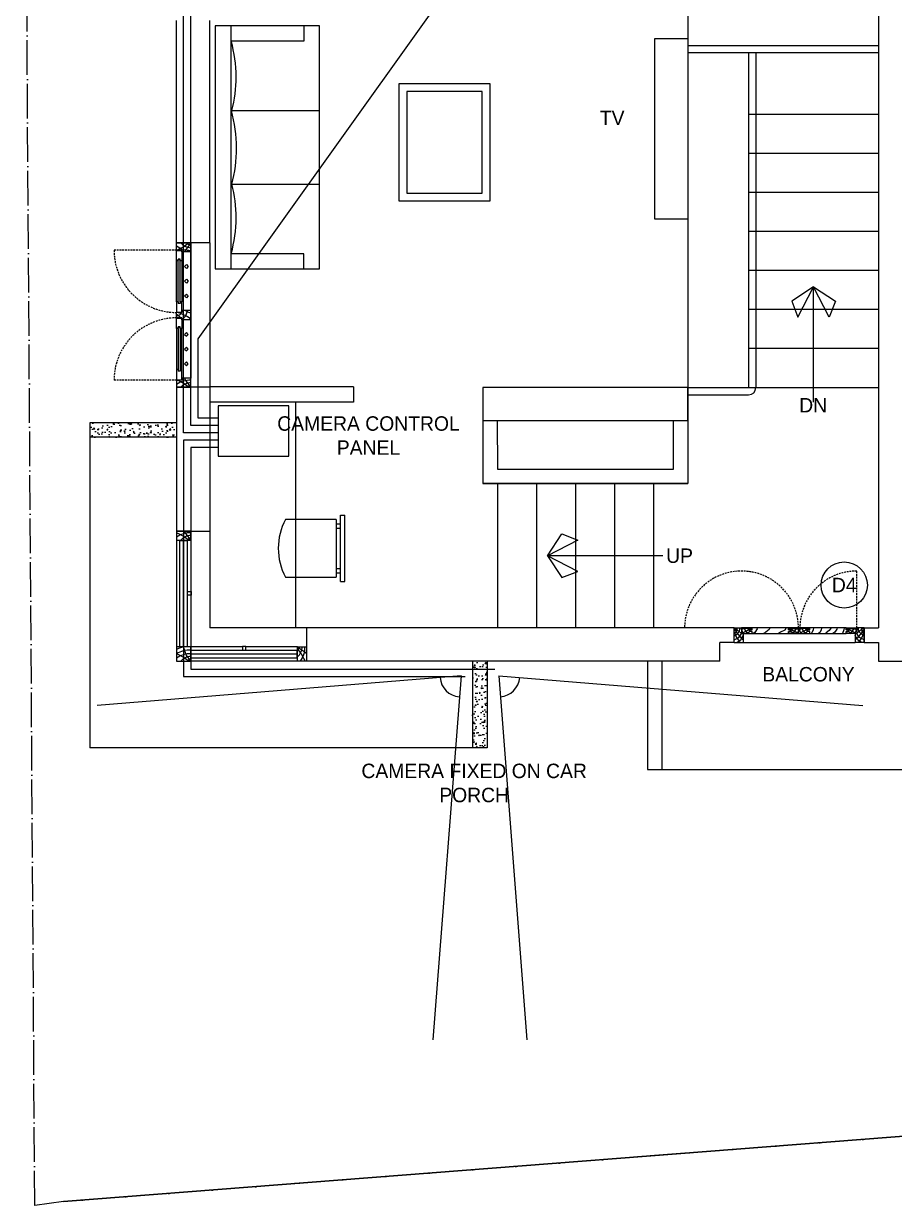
# Model space of a CAD drawing. Header units: metres. Extents: x -16 to 65907, y -5261 to 15511.
# Drawn here: x 10289 to 10892, y -2933 to -2115 of the extents above; entities that cross this region are included whole.
import ezdxf

# ---------------------------------------------------------------- set-up
doc = ezdxf.new("R2010")
doc.units = ezdxf.units.M
doc.linetypes.add('ACAD_ISO04W100', pattern=[30, 24, -3, 0, -3])
doc.linetypes.add('DASHED', pattern=[19.05, 12.7, -6.35])
doc.layers.get('0').update_dxf_attribs({"color": 6})
for name, color, linetype in [('BC-BOUNDARY', 3, 'ACAD_ISO04W100'), ('BC-GREYCOLOR', 8, 'Continuous'), ('BC-HATCH', 8, 'Continuous'), ('BC-JOINERY', 93, 'Continuous'), ('BC-WHITECOLOR', 7, 'Continuous')]:
    doc.layers.add(name, color=color, linetype=linetype)
doc.styles.add('BC-1IN50-1', font='FreeSans.ttf', dxfattribs={"height": 10})
pattern_1 = [(50, (-9187.1976, 111.975), (9.1092334, -0.7969543), [0.9525, -10.4775]), (355, (-9187.198, 111.975), (-1.7621413, 9.552832), [0.762, -8.382]), (100.451, (-9186.4385, 111.909), (7.347125, 8.7558344), [0.8095, -8.9045]), (46.1842, (-9187.198, 114.515), (13.553952, -2.1021164), [1.42875, -15.71625]), (96.6356, (-9186.068, 114.34), (11.870212, 12.371278), [1.21425, -13.35675]), (351.184, (-9187.198, 114.515), (11.87023, 12.371256), [1.143, -12.573]), (21, (-9185.9276, 113.88), (7.580744, -5.113276), [0.9525, -10.4775]), (326, (-9185.928, 113.88), (3.0901014, 9.2093983), [0.762, -8.382]), (71.4514, (-9185.296, 113.454), (10.6708245, 4.096143), [0.8095, -8.9045]), (37.5, (-9187.1976, 111.9752), (0.15443016, 4.22775194), [0, -8.2804, 0, -8.509, 0, -8.41375]), (7.5, (-9187.1976, 111.975), (3.3409831, 5.0090287), [0, -4.8514, 0, -8.0899, 0, -3.20675]), (327.5, (-9190.0297, 111.9752), (6.77952976, -0.2864372), [0, -3.175, 0, -9.906, 0, -13.1445]), (317.5, (-9191.2997, 111.975), (7.406459, 1.2713246), [0, -4.1275, 0, -6.5786, 0, -9.3345])]

# ---------------------------------------------------------------- blocks, each defined once
blk = doc.blocks.new('BC-JN-FRAME-SIDE')
at = {"layer": 'BC-HATCH'}
for points in [[(0, -3.87), (-1.06, -2.29), (-2.66, -0.06), (-4.24, 2.97), (-5, 4.54)], [(-0.01, -5), (-1.62, -3.74), (-4.39, -1.84), (-5.78, -0.75), (-6.25, -0.66)]]:
    blk.add_lwpolyline(points, dxfattribs=at)
for centre, radius, start, end in [((10.75, -4.4), 15.93, 143.84471, 182.16368), ((5.98, -5.2), 9.31, 129.91119, 178.74686), ((2.65, -5.73), 4.3, 128.02701, 170.18517)]:
    blk.add_arc(centre, radius, start, end, dxfattribs=at)
at = {"layer": 'BC-JOINERY'}
for p, q in [((-6.25, -5), (-6.25, 1.25)), ((-6.25, 1.25), (-5, 1.25)), ((-5, 1.25), (-5, 5)), ((-5, 5), (0, 5)), ((0, 5), (0, -5)), ((0, -5), (-6.25, -5))]:
    blk.add_line(p, q, dxfattribs=at)
blk = doc.blocks.new('BC-JN-FRAME-CENTER')
at = {"layer": 'BC-GREYCOLOR'}
for points, knots in [([(-1.88, 8.78), (-1.38, 7.46), (-0.18, 4.45), (1.37, 1.6), (2.28, 0)], [2.093684, 2.093684, 2.093684, 2.093684, 6.327699, 11.827223, 11.827223, 11.827223, 11.827223]), ([(0.58, 10), (0.43, 9.17), (-0.01, 7.68), (-1.2, 6.81), (-1.88, 6.48)], [1.300718, 1.300718, 1.300718, 1.300718, 3.723135, 5.971251, 5.971251, 5.971251, 5.971251]), ([(-0.79, 10), (-0.2, 9.31), (0.68, 8.3), (1.59, 7.33), (1.87, 7.03)], [1.597578, 1.597578, 1.597578, 1.597578, 4.333948, 5.589722, 5.589722, 5.589722, 5.589722]), ([(2.81, 6.25), (2.57, 5.76), (1.32, 3.73), (-1.1, 2.85), (-3.13, 2.31)], [3.454414, 3.454414, 3.454414, 3.454414, 5.128883, 10.935535, 10.935535, 10.935535, 10.935535]), ([(-3.13, 3.89), (-2.83, 3.16), (-2.19, 1.87), (-1.62, 0.57), (-1.38, 0)], [6.415351, 6.415351, 6.415351, 6.415351, 8.781453, 10.647667, 10.647667, 10.647667, 10.647667])]:
    blk.add_open_spline(points, degree=3, knots=knots, dxfattribs=at)
for points in [[(-2.39, 6.25), (-2.63, 6.15), (-2.87, 6.06), (-3.13, 5.97)], [(1.93, 0), (2.37, 0.39), (2.77, 0.84), (3.12, 1.32)], [(2.63, 6.25), (2.79, 6.08), (2.96, 5.92), (3.12, 5.75)]]:
    blk.add_open_spline(points, degree=3, dxfattribs=at)
at = {"layer": 'BC-JOINERY'}
for p, q in [((-1.88, 6.25), (-1.88, 10)), ((1.87, 10), (-1.88, 10)), ((1.87, 6.25), (1.87, 10)), ((-3.13, 0), (-3.13, 6.25)), ((-3.13, 6.25), (-1.88, 6.25)), ((-3.13, 0), (3.12, 0)), ((3.12, 6.25), (1.87, 6.25)), ((3.12, 0), (3.12, 6.25)), ((3.12, 6.25), (3.12, 6.25)), ((3.12, 6.25), (3.12, 6.25))]:
    blk.add_line(p, q, dxfattribs=at)

msp = doc.modelspace()

# ---------------------------------------------------------------- hatches: boundary and pattern name
at = {"layer": 'BC-GREYCOLOR', "linetype": 'Continuous'}
h = msp.add_hatch(dxfattribs=at)
h.set_pattern_fill('AR-CONC', color=256, scale=0.05, style=0)
h.set_pattern_definition(pattern_1)
h.paths.add_polyline_path([(10395.18, -2401.082), (10395.18, -2391.082), (10335.18, -2391.082), (10335.18, -2401.082)])
h = msp.add_hatch(dxfattribs=at)
h.set_pattern_fill('AR-CONC', color=256, scale=0.05, style=0)
h.set_pattern_definition(pattern_1)
h.paths.add_polyline_path([(10610.18, -2616.082), (10610.18, -2556.082), (10600.18, -2556.082), (10600.18, -2616.082)])

# ---------------------------------------------------------------- linework, layer by layer
for p, q in [((11355.82, -2849.309), (10316.99, -2930.248)), ((10316.99, -2930.248), (11355.82, -2849.309))]:
    msp.add_line(p, q)
at = {"layer": 'BC-BOUNDARY'}
for p, q in [((10297.155, -2932.812), (10289.428, -1767.322)), ((11377.221, -2847.641), (10316.99, -2930.248)), ((10316.99, -2930.248), (10297.155, -2932.812))]:
    msp.add_line(p, q, dxfattribs=at)
at = {"layer": 'BC-GREYCOLOR'}
for p, q in [((10749.18, -2012.453), (10749.18, -2382.353)), ((10881.18, -2102.453), (10881.18, -2366.653)), ((10395.18, -2266.453), (10395.18, -2112.453)), ((10418.18, -2266.453), (10418.18, -2112.453)), ((10494.123, -2116.292), (10422.07, -2116.292)), ((10422.07, -2116.292), (10422.07, -2284.415)), ((10433.126, -2284.224), (10433.126, -2116.101)), ((10483.332, -2116.336), (10483.332, -2126.776)), ((10494.123, -2284.415), (10494.123, -2116.292)), ((10483.332, -2126.776), (10433.126, -2126.776)), ((10881.18, -2129.953), (10749.18, -2129.953)), ((10881.18, -2134.953), (10749.18, -2134.953)), ((10791.18, -2134.953), (10791.18, -2285.653)), ((10791.18, -2134.953), (10791.18, -2285.653)), ((10796.18, -2134.953), (10796.18, -2285.653)), ((10612.205, -2156.364), (10549.205, -2156.364)), ((10549.205, -2156.364), (10549.205, -2237.364)), ((10612.205, -2237.364), (10612.205, -2156.364)), ((10554.605, -2161.764), (10554.605, -2231.964)), ((10606.805, -2161.764), (10554.605, -2161.764)), ((10606.805, -2231.964), (10606.805, -2161.764)), ((10433.507, -2174.811), (10494.504, -2174.811)), ((10881.18, -2177.653), (10791.18, -2177.653)), ((10881.18, -2204.653), (10791.18, -2204.653)), ((10433.507, -2225.896), (10494.504, -2225.896)), ((10554.605, -2231.964), (10606.805, -2231.964)), ((10881.18, -2231.653), (10791.18, -2231.653)), ((10549.205, -2237.364), (10612.205, -2237.364)), ((10881.18, -2258.653), (10791.18, -2258.653)), ((10418.18, -2266.453), (10395.18, -2266.453)), ((10405.18, -2272.803), (10405.18, -2313.378)), ((10483.332, -2273.931), (10433.126, -2273.931)), ((10483.332, -2284.37), (10483.332, -2273.931)), ((10395.18, -2307.228), (10395.18, -2278.953)), ((10397.68, -2277.703), (10396.43, -2277.703)), ((10396.43, -2278.953), (10396.43, -2277.703)), ((10396.43, -2277.953), (10397.68, -2277.953)), ((10396.43, -2307.228), (10396.43, -2278.953)), ((10397.68, -2278.953), (10397.68, -2277.703)), ((10397.68, -2307.228), (10397.68, -2278.953)), ((10398.93, -2278.953), (10398.93, -2307.228)), ((10422.07, -2284.415), (10494.123, -2284.415)), ((10881.18, -2285.653), (10791.18, -2285.653)), ((10791.18, -2285.653), (10791.18, -2366.653)), ((10791.18, -2285.653), (10791.18, -2366.653)), ((10796.18, -2285.653), (10796.18, -2366.653)), ((10836.18, -2296.953), (10821.028, -2306.826)), ((10825.313, -2317.896), (10836.18, -2296.953)), ((10836.18, -2376.684), (10836.18, -2296.953)), ((10836.18, -2296.953), (10851.332, -2306.826)), ((10847.046, -2317.896), (10836.18, -2296.953)), ((10821.028, -2306.826), (10825.313, -2317.896)), ((10851.332, -2306.826), (10847.046, -2317.896)), ((10396.43, -2307.228), (10396.43, -2308.478)), ((10396.43, -2308.228), (10397.68, -2308.228)), ((10397.68, -2308.478), (10396.43, -2308.478)), ((10397.68, -2307.228), (10397.68, -2308.478)), ((10881.18, -2312.653), (10791.18, -2312.653)), ((10405.18, -2319.628), (10405.18, -2360.203)), ((10395.18, -2325.778), (10395.18, -2354.053)), ((10397.68, -2324.528), (10396.43, -2324.528)), ((10396.43, -2325.778), (10396.43, -2324.528)), ((10396.43, -2324.778), (10397.68, -2324.778)), ((10396.43, -2325.778), (10396.43, -2354.053)), ((10397.68, -2325.778), (10397.68, -2324.528)), ((10397.68, -2325.778), (10397.68, -2354.053)), ((10398.93, -2354.053), (10398.93, -2325.778)), ((10881.18, -2339.653), (10791.18, -2339.653)), ((10396.43, -2354.053), (10396.43, -2355.303)), ((10396.43, -2355.053), (10397.68, -2355.053)), ((10396.43, -2355.053), (10397.68, -2355.053)), ((10397.68, -2355.303), (10396.43, -2355.303)), ((10397.68, -2355.303), (10396.43, -2355.303)), ((10397.68, -2354.053), (10397.68, -2355.303)), ((10418.18, -2366.453), (10395.18, -2366.453)), ((10395.18, -2366.453), (10395.18, -2466.082)), ((10418.18, -2366.453), (10395.18, -2366.453)), ((10517.812, -2366.058), (10418.18, -2366.083)), ((10418.18, -2366.453), (10418.18, -2466.082)), ((10517.812, -2366.058), (10517.815, -2376.628)), ((10749.18, -2366.653), (10607.278, -2366.653)), ((10749.18, -2366.653), (10607.278, -2366.653)), ((10607.278, -2366.653), (10607.293, -2389.653)), ((10749.18, -2366.653), (10881.18, -2366.653)), ((10749.18, -2389.653), (10749.18, -2366.653)), ((10749.18, -2371.653), (10791.18, -2371.653)), ((10881.18, -2366.653), (10881.18, -2533.082)), ((10517.815, -2376.628), (10418.182, -2376.653)), ((10477.648, -2376.638), (10477.66, -2533.077)), ((10749.18, -2382.353), (10749.18, -2389.653)), ((10335.18, -2391.082), (10335.18, -2401.082)), ((10395.18, -2391.082), (10335.18, -2391.082)), ((10607.278, -2389.653), (10607.32, -2433.082)), ((10749.18, -2389.653), (10607.293, -2389.653)), ((10617.263, -2389.653), (10617.335, -2423.082)), ((10739.195, -2423.082), (10739.18, -2389.653)), ((10749.18, -2389.653), (10749.18, -2433.082)), ((10395.18, -2401.082), (10335.18, -2401.082)), ((10335.18, -2401.082), (10335.18, -2616.082)), ((10617.335, -2423.082), (10739.195, -2423.082)), ((10749.18, -2433.082), (10607.32, -2433.082)), ((10607.32, -2433.082), (10749.18, -2433.082)), ((10617.278, -2433.082), (10617.278, -2533.082)), ((10644.278, -2433.082), (10644.278, -2533.082)), ((10671.278, -2433.082), (10671.278, -2533.082)), ((10698.278, -2433.082), (10698.278, -2533.082)), ((10725.278, -2433.082), (10725.278, -2533.082)), ((10505.63, -2457.929), (10470.63, -2457.929)), ((10505.63, -2457.929), (10505.63, -2497.929)), ((10505.63, -2460.929), (10508.63, -2460.929)), ((10508.63, -2500.929), (10508.63, -2454.929)), ((10508.63, -2454.929), (10511.63, -2454.929)), ((10511.63, -2500.929), (10511.63, -2454.929)), ((10395.18, -2466.082), (10418.18, -2466.082)), ((10405.18, -2466.082), (10395.18, -2466.082)), ((10395.18, -2466.082), (10395.18, -2472.332)), ((10405.18, -2472.332), (10405.18, -2466.082)), ((10505.63, -2463.929), (10508.63, -2463.929)), ((10652.036, -2483.082), (10661.909, -2467.93)), ((10661.909, -2467.93), (10672.979, -2472.215)), ((10395.18, -2472.332), (10395.18, -2546.082)), ((10395.18, -2472.332), (10405.18, -2472.332)), ((10397.43, -2545.872), (10397.43, -2472.332)), ((10397.43, -2472.532), (10402.93, -2472.532)), ((10400.18, -2546.082), (10400.18, -2472.332)), ((10402.93, -2545.872), (10402.93, -2472.332)), ((10405.18, -2472.332), (10405.18, -2546.082)), ((10672.979, -2472.215), (10652.036, -2483.082)), ((10731.767, -2483.082), (10652.036, -2483.082)), ((10652.036, -2483.082), (10661.909, -2498.234)), ((10672.979, -2493.949), (10652.036, -2483.082)), ((10505.63, -2491.929), (10508.63, -2491.929)), ((10505.63, -2494.929), (10508.63, -2494.929)), ((10661.909, -2498.234), (10672.979, -2493.949)), ((10470.63, -2497.929), (10505.63, -2497.929)), ((10508.63, -2500.929), (10511.63, -2500.929)), ((10485.18, -2533.077), (10485.18, -2556.082)), ((10781.18, -2533.082), (10485.18, -2533.082)), ((10781.18, -2543.082), (10781.18, -2533.082)), ((10781.18, -2533.082), (10786.18, -2533.082)), ((10786.18, -2533.082), (10786.18, -2536.882)), ((10793.58, -2534.332), (10792.33, -2534.332)), ((10792.33, -2535.582), (10792.33, -2534.332)), ((10793.58, -2535.582), (10792.33, -2535.582)), ((10858.78, -2533.082), (10793.58, -2533.082)), ((10818.88, -2534.332), (10818.88, -2533.082)), ((10818.88, -2533.082), (10826.68, -2533.082)), ((10818.88, -2534.332), (10820.13, -2534.332)), ((10818.88, -2535.582), (10820.13, -2535.582)), ((10818.88, -2536.832), (10818.88, -2535.582)), ((10820.13, -2535.582), (10820.13, -2534.332)), ((10826.68, -2534.332), (10825.68, -2535.582)), ((10825.68, -2535.582), (10825.68, -2536.832)), ((10833.48, -2533.082), (10826.68, -2533.082)), ((10826.68, -2533.082), (10826.68, -2534.332)), ((10833.48, -2534.332), (10832.23, -2534.332)), ((10832.23, -2535.582), (10832.23, -2534.332)), ((10833.48, -2535.582), (10832.23, -2535.582)), ((10833.48, -2534.332), (10833.48, -2533.082)), ((10833.48, -2536.832), (10833.48, -2535.582)), ((10858.78, -2534.332), (10860.03, -2534.332)), ((10858.78, -2535.582), (10860.03, -2535.582)), ((10860.03, -2535.582), (10860.03, -2534.332)), ((10871.18, -2533.082), (10866.18, -2533.082)), ((10866.18, -2533.082), (10866.18, -2536.882)), ((10871.18, -2543.082), (10871.18, -2533.082)), ((10871.18, -2533.082), (10871.18, -2543.082)), ((10871.18, -2533.082), (10881.18, -2533.082)), ((10781.18, -2543.082), (10771.18, -2543.082)), ((10771.18, -2556.082), (10771.18, -2543.082)), ((10781.18, -2543.082), (10787.43, -2543.082)), ((10786.18, -2536.882), (10787.43, -2536.882)), ((10787.43, -2536.882), (10787.43, -2543.082)), ((10787.43, -2543.082), (10864.93, -2543.082)), ((10793.58, -2536.832), (10858.78, -2536.832)), ((10826.18, -2536.832), (10818.88, -2536.832)), ((10826.18, -2536.832), (10833.48, -2536.832)), ((10864.93, -2536.882), (10864.93, -2543.082)), ((10866.18, -2536.882), (10864.93, -2536.882)), ((10871.18, -2543.082), (10864.93, -2543.082)), ((10871.18, -2543.082), (10881.18, -2543.082)), ((10881.18, -2543.082), (10881.18, -2556.082)), ((10397.43, -2545.872), (10402.93, -2545.872)), ((10440.81, -2546.082), (10405.18, -2546.082)), ((10405.18, -2551.082), (10478.93, -2551.082)), ((10405.39, -2548.332), (10478.73, -2548.332)), ((10405.39, -2553.832), (10405.39, -2548.332)), ((10478.94, -2546.082), (10443.31, -2546.082)), ((10478.73, -2553.832), (10478.73, -2548.332)), ((10478.93, -2556.082), (10478.93, -2546.082)), ((10478.93, -2546.082), (10485.18, -2546.082)), ((10485.18, -2546.082), (10485.18, -2556.082)), ((10478.93, -2556.082), (10405.18, -2556.082)), ((10405.39, -2553.832), (10478.73, -2553.832)), ((10485.18, -2556.082), (10478.93, -2556.082)), ((10771.18, -2556.082), (10485.18, -2556.082)), ((10600.18, -2556.082), (10600.18, -2616.082)), ((10610.18, -2556.082), (10610.18, -2616.082)), ((10721.18, -2556.082), (10721.18, -2631.082)), ((10731.18, -2556.082), (10731.18, -2631.082)), ((10881.18, -2556.082), (11130.18, -2556.082)), ((10600.18, -2616.082), (10335.18, -2616.082)), ((10610.18, -2616.082), (10600.18, -2616.082)), ((10721.18, -2631.082), (10931.221, -2631.082))]:
    msp.add_line(p, q, dxfattribs=at)
at = {"layer": 'BC-GREYCOLOR', "linetype": 'DASHED', "ltscale": 0.1}
for p, q in [((10395.18, -2271.453), (10352.005, -2271.453)), ((10395.18, -2361.553), (10352.005, -2361.553)), ((10866.08, -2533.082), (10866.08, -2493.682))]:
    msp.add_line(p, q, dxfattribs=at)
at = {"layer": 'BC-GREYCOLOR', "linetype": 'Continuous'}
for p, q in [((10418.18, -2266.453), (10418.18, -2366.453)), ((10418.18, -2466.082), (10418.18, -2533.077)), ((10485.18, -2533.077), (10418.18, -2533.077))]:
    msp.add_line(p, q, dxfattribs=at)
at = {"layer": 'BC-GREYCOLOR', "flags": 128}
msp.add_lwpolyline([(10726.18, -2249.953), (10726.18, -2124.953), (10749.18, -2124.953), (10749.18, -2249.953)], close=True, dxfattribs=at)
at = {"layer": 'BC-GREYCOLOR'}
for points in [[(10396.43, -2278.953), (10395.18, -2278.953), (10395.18, -2271.653), (10398.93, -2271.653), (10398.93, -2278.953), (10397.68, -2278.953)], [(10396.43, -2307.228), (10395.18, -2307.228), (10395.18, -2314.528), (10398.93, -2314.528), (10398.93, -2307.228), (10397.68, -2307.228)], [(10396.43, -2325.778), (10395.18, -2325.778), (10395.18, -2318.478), (10398.93, -2318.478), (10398.93, -2325.778), (10397.68, -2325.778)], [(10396.43, -2354.053), (10395.18, -2354.053), (10395.18, -2361.353), (10398.93, -2361.353), (10398.93, -2354.053), (10397.68, -2354.053)], [(10396.43, -2354.053), (10395.18, -2354.053), (10395.18, -2361.353), (10398.93, -2361.353), (10398.93, -2354.053), (10397.68, -2354.053)], [(10404.049, -2472.332), (10402.47, -2471.272), (10400.243, -2469.669), (10397.214, -2468.095), (10395.642, -2467.332)], [(10405.18, -2472.322), (10403.925, -2470.708), (10402.024, -2467.947), (10400.926, -2466.551), (10400.84, -2466.082)], [(10783.018, -2533.082), (10783.094, -2533.684), (10782.735, -2535.011), (10782.348, -2536.254), (10781.18, -2536.832)], [(10781.18, -2538.398), (10781.795, -2538.216), (10783.498, -2536.976), (10784.867, -2535.587), (10785.028, -2533.602), (10785.179, -2533.082)], [(10781.18, -2534.01), (10781.906, -2534.79), (10783.978, -2537.636), (10786.271, -2540.288), (10787.43, -2541.012)], [(10781.18, -2536.012), (10781.657, -2536.669), (10782.762, -2539.735), (10784.061, -2541.255), (10784.834, -2542.416), (10785.08, -2543.082)], [(10781.463, -2533.082), (10782.21, -2533.657), (10784.282, -2535.011), (10786.18, -2536.882), (10787.43, -2537.134)], [(10793.58, -2534.332), (10793.58, -2533.082), (10786.28, -2533.082), (10786.28, -2536.832), (10793.58, -2536.832), (10793.58, -2535.582)], [(10792.27, -2533.082), (10791.619, -2533.359), (10789.242, -2533.755), (10786.965, -2534.009), (10786.28, -2534.33)], [(10787.99, -2536.832), (10787.502, -2536.329), (10786.738, -2535.014), (10786.28, -2533.6)], [(10793.381, -2533.082), (10792.397, -2533.698), (10790.416, -2534.844), (10788.125, -2535.919), (10787.285, -2536.832)], [(10791.164, -2536.832), (10789.935, -2536.301), (10788.818, -2534.688), (10788.266, -2533.769), (10788.082, -2533.082)], [(10792.33, -2535.211), (10792.029, -2535.056), (10790.827, -2533.557), (10790.661, -2533.082)], [(10792.33, -2535.023), (10791.364, -2535.877), (10790.762, -2536.832)], [(10792.567, -2533.082), (10792.92, -2533.84), (10793.544, -2534.332)], [(10793.58, -2535.853), (10793.052, -2535.582)], [(10793.58, -2533.874), (10793.094, -2534.332)], [(10797.407, -2533.082), (10797.151, -2533.746), (10795.381, -2536.12), (10794.424, -2536.832)], [(10805.856, -2533.082), (10805.397, -2534.177), (10803.195, -2535.991), (10801.513, -2536.832)], [(10817.247, -2533.082), (10816.19, -2534.566), (10813.168, -2536.077), (10811.973, -2536.832)], [(10818.88, -2533.874), (10819.366, -2534.332)], [(10818.88, -2535.853), (10819.408, -2535.582)], [(10819.893, -2533.082), (10819.539, -2533.84), (10818.915, -2534.332)], [(10819.078, -2533.082), (10820.063, -2533.698), (10822.043, -2534.844), (10824.335, -2535.919), (10825.175, -2536.832)], [(10820.13, -2535.211), (10820.431, -2535.056), (10821.633, -2533.557), (10821.799, -2533.082)], [(10820.13, -2535.023), (10821.095, -2535.877), (10821.698, -2536.832)], [(10820.189, -2533.082), (10820.841, -2533.359), (10823.217, -2533.755), (10825.495, -2534.009), (10826.544, -2534.501)], [(10821.296, -2536.832), (10822.524, -2536.301), (10823.642, -2534.688), (10824.194, -2533.769), (10824.378, -2533.082)], [(10824.47, -2536.832), (10824.957, -2536.329), (10825.721, -2535.014), (10826.348, -2533.082)], [(10827.89, -2536.832), (10827.402, -2536.329), (10826.638, -2535.014), (10826.493, -2534.566)], [(10832.17, -2533.082), (10831.519, -2533.359), (10829.142, -2533.755), (10826.865, -2534.009), (10826.68, -2534.096)], [(10833.281, -2533.082), (10832.297, -2533.698), (10830.316, -2534.844), (10828.025, -2535.919), (10827.185, -2536.832)], [(10831.064, -2536.832), (10829.835, -2536.301), (10828.718, -2534.688), (10828.166, -2533.769), (10827.982, -2533.082)], [(10832.23, -2535.211), (10831.929, -2535.056), (10830.727, -2533.557), (10830.561, -2533.082)], [(10832.23, -2535.023), (10831.264, -2535.877), (10830.662, -2536.832)], [(10832.467, -2533.082), (10832.82, -2533.84), (10833.444, -2534.332)], [(10833.48, -2535.853), (10832.952, -2535.582)], [(10833.48, -2533.874), (10832.994, -2534.332)], [(10836.028, -2533.082), (10835.909, -2534.39), (10834.942, -2536.324), (10834.523, -2536.832)], [(10841.629, -2533.082), (10841.37, -2534.528), (10840.486, -2536.158), (10839.517, -2536.832)], [(10848.215, -2533.082), (10847.045, -2534.868), (10844.929, -2536.509), (10844.734, -2536.611)], [(10852.513, -2533.082), (10852.271, -2533.832), (10850.932, -2536.077), (10849.501, -2536.832)], [(10857.274, -2533.082), (10857.122, -2534.432), (10856.109, -2536.832)], [(10858.78, -2534.332), (10858.78, -2533.082), (10866.08, -2533.082), (10866.08, -2536.832), (10858.78, -2536.832), (10858.78, -2535.582)], [(10858.78, -2533.874), (10859.266, -2534.332)], [(10858.78, -2535.853), (10859.308, -2535.582)], [(10859.793, -2533.082), (10859.439, -2533.84), (10858.815, -2534.332)], [(10858.978, -2533.082), (10859.963, -2533.698), (10861.943, -2534.844), (10864.235, -2535.919), (10865.075, -2536.832)], [(10860.03, -2535.211), (10860.331, -2535.056), (10861.533, -2533.557), (10861.699, -2533.082)], [(10860.03, -2535.023), (10860.995, -2535.877), (10861.598, -2536.832)], [(10860.089, -2533.082), (10860.741, -2533.359), (10863.117, -2533.755), (10865.395, -2534.009), (10866.08, -2534.33)], [(10861.196, -2536.832), (10862.424, -2536.301), (10863.542, -2534.688), (10864.094, -2533.769), (10864.278, -2533.082)], [(10864.37, -2536.832), (10864.857, -2536.329), (10865.621, -2535.014), (10866.08, -2533.6)], [(10870.897, -2533.082), (10870.15, -2533.657), (10868.078, -2535.011), (10866.18, -2536.882), (10864.93, -2537.134)], [(10871.18, -2534.01), (10870.454, -2534.79), (10868.382, -2537.636), (10866.088, -2540.288), (10864.93, -2541.012)], [(10871.18, -2538.398), (10870.564, -2538.216), (10868.862, -2536.976), (10867.493, -2535.587), (10867.332, -2533.602), (10867.18, -2533.082)], [(10871.18, -2536.012), (10870.703, -2536.669), (10869.597, -2539.735), (10868.299, -2541.255), (10867.525, -2542.416), (10867.28, -2543.082)], [(10869.341, -2533.082), (10869.266, -2533.684), (10869.625, -2535.011), (10870.012, -2536.254), (10871.18, -2536.832)], [(10781.18, -2541.36), (10782.679, -2540.481), (10784.392, -2539.735), (10785.608, -2538.022), (10786.18, -2536.882)], [(10782.97, -2543.082), (10783.37, -2542.83), (10785.912, -2541.338), (10786.382, -2539.984), (10787.101, -2538.883), (10787.43, -2538.03)], [(10869.389, -2543.082), (10868.989, -2542.83), (10866.448, -2541.338), (10865.978, -2539.984), (10865.259, -2538.883), (10864.93, -2538.03)], [(10871.18, -2541.36), (10869.68, -2540.481), (10867.967, -2539.735), (10866.751, -2538.022), (10866.18, -2536.882)], [(10404.049, -2556.092), (10402.47, -2555.032), (10400.243, -2553.429), (10397.214, -2551.855), (10395.18, -2551.082)], [(10405.18, -2556.082), (10403.925, -2554.468), (10402.024, -2551.707), (10400.926, -2548.854), (10400.157, -2546.082)], [(10478.93, -2547.212), (10479.989, -2548.792), (10481.593, -2551.019), (10483.166, -2554.048), (10483.93, -2555.619)], [(10478.94, -2546.082), (10480.553, -2547.337), (10483.315, -2549.237), (10484.71, -2550.336), (10485.18, -2550.421)]]:
    msp.add_lwpolyline(points, dxfattribs=at)
for points in [[(10400.711, -2282.872), (10402.055, -2281.528), (10403.398, -2282.872), (10402.055, -2284.215)], [(10400.711, -2293.041), (10402.055, -2291.697), (10403.398, -2293.041), (10402.055, -2294.384)], [(10400.711, -2303.209), (10402.055, -2301.866), (10403.398, -2303.209), (10402.055, -2304.553)], [(10400.711, -2329.797), (10402.055, -2331.14), (10403.398, -2329.797), (10402.055, -2328.453)], [(10400.711, -2339.966), (10402.055, -2341.309), (10403.398, -2339.966), (10402.055, -2338.622)], [(10400.711, -2350.134), (10402.055, -2351.478), (10403.398, -2350.134), (10402.055, -2348.791)], [(10402.93, -2507.852), (10405.43, -2507.852), (10405.43, -2510.352), (10402.93, -2510.352)], [(10405.18, -2546.082), (10395.18, -2546.082), (10395.18, -2556.082), (10405.18, -2556.082)], [(10443.31, -2548.332), (10443.31, -2545.832), (10440.81, -2545.832), (10440.81, -2548.332)]]:
    msp.add_lwpolyline(points, close=True, dxfattribs=at)
at = {"layer": 'BC-GREYCOLOR', "linetype": 'Continuous'}
msp.add_circle((10857.372, -2503.336), 16, dxfattribs=at)
at = {"layer": 'BC-GREYCOLOR'}
for centre, radius, start, end in [((10337.917, -2152.287), 98.568, 0.45472, 15.000001), ((10349.115, -2152.198), 87.369, 345.000001, 0.454721), ((10334.862, -2201.225), 101.897, 0.247395, 15), ((10341.332, -2201.197), 95.427, 345, 0.247395), ((10349.115, -2248.508), 87.369, 359.545279, 14.999999), ((10337.917, -2248.42), 98.568, 344.999999, 359.54528), ((10791.18, -2366.653), 5, 270, 0), ((10508.13, -2477.929), 42.5, 151.927513, 208.072487), ((10404.578, -2483.081), 15.93, 87.836324, 126.155288), ((10405.383, -2478.307), 9.313, 91.253136, 140.088808), ((10405.912, -2474.979), 4.298, 99.814833, 141.97299), ((10404.578, -2566.841), 21.086, 100.107125, 116.469889), ((10404.578, -2566.841), 21.086, 100.107125, 116.469889), ((10404.578, -2566.841), 18.508, 88.137787, 120.517828), ((10404.578, -2566.841), 15.93, 87.836324, 126.155288), ((10472.955, -2545.878), 9.313, 309.911192, 358.746864), ((10476.282, -2545.349), 4.298, 308.02701, 350.185167), ((10468.181, -2546.683), 15.93, 323.844712, 2.163676), ((10405.383, -2562.067), 9.313, 91.253136, 140.088808), ((10405.912, -2558.739), 4.298, 99.814833, 141.97299), ((10405.912, -2558.739), 4.298, 99.814833, 141.97299)]:
    msp.add_arc(centre, radius, start, end, dxfattribs=at)
at = {"layer": 'BC-GREYCOLOR', "linetype": 'DASHED', "ltscale": 0.1}
for centre, radius, start, end in [((10395.18, -2271.453), 43.175, 180, 270), ((10395.18, -2361.553), 43.175, 90, 180), ((10786.28, -2533.082), 39.4, 0, 180), ((10866.08, -2533.082), 39.4, 90, 180)]:
    msp.add_arc(centre, radius, start, end, dxfattribs=at)
at = {"layer": 'BC-WHITECOLOR'}
for p, q in [((10592.131, -2566.233), (10572.725, -2818.246)), ((10618.228, -2566.233), (10637.634, -2818.246))]:
    msp.add_line(p, q, dxfattribs=at)
for points in [[(10424.154, -2397.929), (10400.13, -2397.929), (10400.13, -1521.653)], [(10424.154, -2392.929), (10405.13, -2392.929), (10405.13, -1521.653)], [(10424.154, -2387.929), (10410.13, -2387.929), (10410.13, -2332.807), (10715.345, -1905.574), (11250.039, -1905.574), (11250.039, -1687.946), (11275.835, -1687.946)], [(10424.154, -2403.043), (10400.13, -2403.043), (10400.13, -2566.66), (10594.924, -2566.66)], [(10424.154, -2408.043), (10405.13, -2408.043), (10405.13, -2561.66), (10615.547, -2561.66)], [(10592.131, -2566.233), (10340.202, -2586.689)], [(10618.228, -2566.233), (10870.158, -2586.689)]]:
    msp.add_lwpolyline(points, dxfattribs=at)
msp.add_lwpolyline([(10424.154, -2379.283), (10424.154, -2414.028), (10472.923, -2414.028), (10472.923, -2379.283)], close=True, dxfattribs=at)
for centre, start, end in [((10592.131, -2566.233), 184.642038, 265.596671), ((10618.228, -2566.233), 274.403329, 355.357962)]:
    msp.add_arc(centre, 14.563, start, end, dxfattribs=at)

# ---------------------------------------------------------------- block references
at = {"layer": 'BC-GREYCOLOR', "rotation": 89.99999999999999}
msp.add_blockref('BC-JN-FRAME-SIDE', (10400.18, -2266.453), dxfattribs=at)
at = {"layer": 'BC-GREYCOLOR', "xscale": -1, "rotation": 89.99999999999982}
for name, p in [('BC-JN-FRAME-CENTER', (10405.18, -2316.503)), ('BC-JN-FRAME-SIDE', (10400.18, -2366.453))]:
    msp.add_blockref(name, p, dxfattribs=at)

# ---------------------------------------------------------------- texts
at = {"layer": 'BC-GREYCOLOR', "char_height": 10, "attachment_point": 5, "style": 'BC-1IN50-1'}
for s, insert, width in [('{\\fUbuntu|b0|i0|c0|p34;{\\C7;TV}}', (10696.758, -2179.94), 156.4473), ('{\\fUbuntu|b0|i0|c0|p34;{\\C7;DN}}', (10835.862, -2378.836), 156.4473), ('{\\fUbuntu|b0|i0|c0|p34;{\\C7;CAMERA CONTROL PANEL}}', (10528.094, -2399.854), 156.4473), ('{\\fUbuntu|b0|i0|c0|p34;{\\C7;UP}}', (10743.399, -2483.118), 156.4473), ('{\\pxqc;{\\C7;D4}}', (10857.372, -2503.336), 33.3881), ('{\\fUbuntu|b0|i0|c0|p34;{\\C7;BALCONY}}', (10832.607, -2565.172), 156.4473), ('{\\fUbuntu|b0|i0|c0|p34;{\\C7;CAMERA FIXED ON CAR PORCH}}', (10601.232, -2640.424), 156.4473)]:
    msp.add_mtext(s, dxfattribs=dict(at, insert=insert, width=width))

doc.saveas('drawing.dxf')
